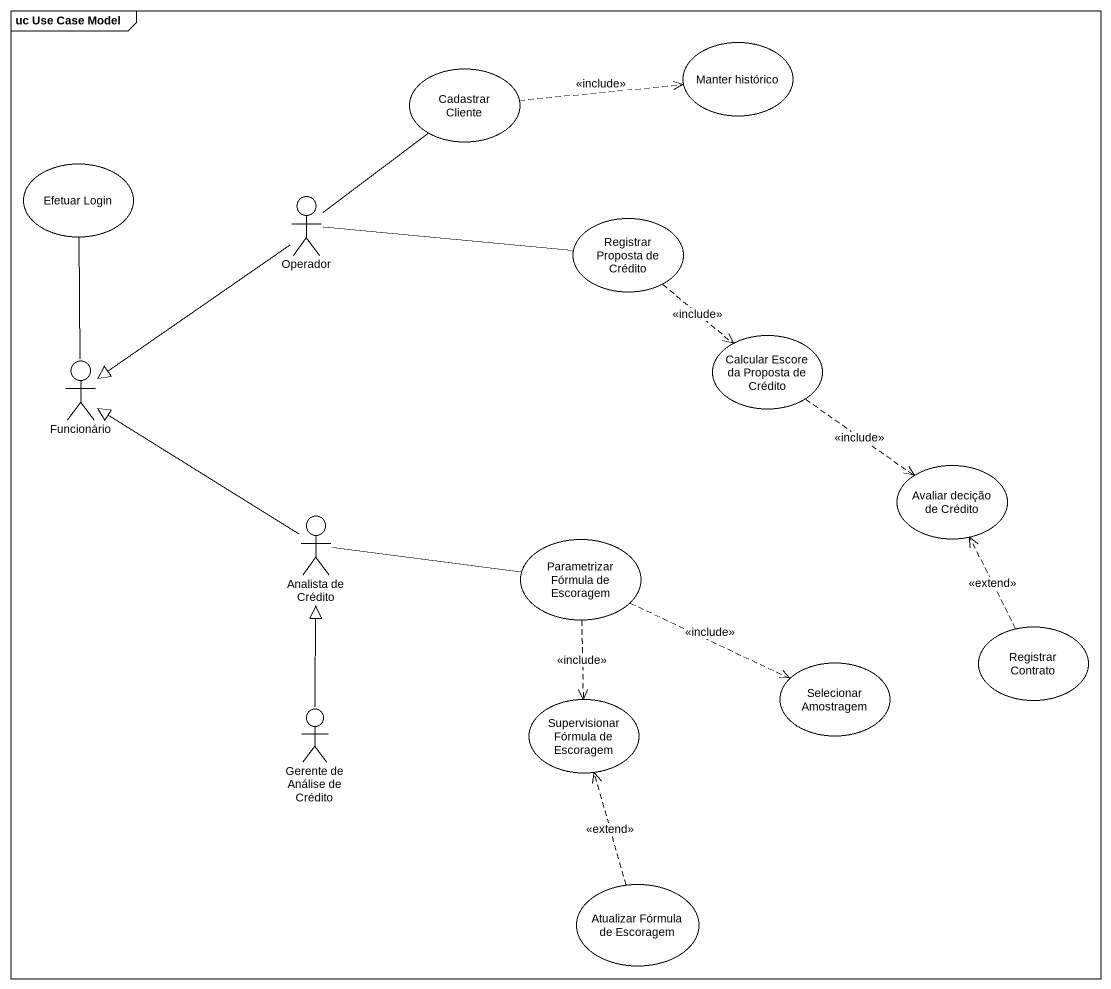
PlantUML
@startuml
mainframe uc Use Case Model
usecase "Manter histórico" as Manter_histórico
usecase "Cadastrar Cliente" as Cadastrar_Cliente
usecase "Efetuar Login" as Efetuar_Login
actor Operador
usecase "Registrar Proposta de Crédito" as Registrar_Proposta_de
actor Funcionário
usecase "Calcular Escore da Proposta de Crédito" as Calcular_Escore_da_Proposta
usecase "Avaliar decição de Crédito" as Avaliar_decição_de_Crédito
actor "Analista de Crédito" as Analista_de_Crédito
usecase "Parametrizar Fórmula de Escoragem" as Parametrizar_Fórmula_de
usecase "Selecionar Amostragem" as Selecionar_Amostragem
usecase "Registrar Contrato" as Registrar_Contrato
actor "Gerente de Análise de Crédito" as Gerente_de_Análise_de
usecase "Supervisionar Fórmula de Escoragem" as Supervisionar_Fórmula_de
usecase "Atualizar Fórmula de Escoragem" as Atualizar_Fórmula_de
Cadastrar_Cliente .right.> Manter_histórico : <<include>>
Operador -up- Cadastrar_Cliente
Operador -right- Registrar_Proposta_de
Operador --|> Funcionário
Registrar_Proposta_de ..> Calcular_Escore_da_Proposta : <<include>>
Funcionário -up- Efetuar_Login
Calcular_Escore_da_Proposta ..> Avaliar_decição_de_Crédito : <<include>>
Analista_de_Crédito -up-|> Funcionário
Analista_de_Crédito -right- Parametrizar_Fórmula_de
Parametrizar_Fórmula_de .right.> Selecionar_Amostragem : <<include>>
Parametrizar_Fórmula_de ..> Supervisionar_Fórmula_de : <<include>>
Registrar_Contrato .up.> Avaliar_decição_de_Crédito : <<extend>>
Gerente_de_Análise_de -up-|> Analista_de_Crédito
Atualizar_Fórmula_de .up.> Supervisionar_Fórmula_de : <<extend>>
@enduml
